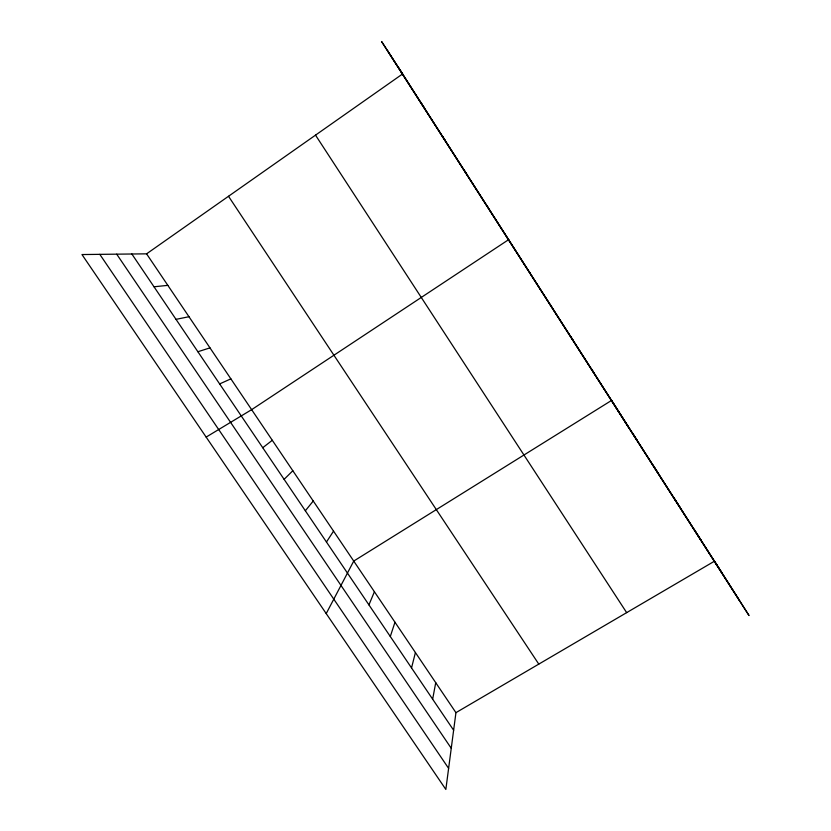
<?xml version="1.0" encoding="UTF-8"?>
<svg xmlns="http://www.w3.org/2000/svg" width="831" height="831" viewBox="0 0 831 831"><rect width="100%" height="100%" fill="white"/><g stroke="black" fill="none" stroke-linecap="round" stroke-linejoin="round"><path stroke-width="1.25" d="M455.939 712.655L445.842 789.45L81.968 254.546L146.578 253.839L402.62 73.938L381.595 41.55L749.032 615.542L714.504 561.174L455.939 712.655L146.578 253.839M432.65 699.183L435.735 682.687M411.532 667.947L415.417 652.543M390.3 636.515L394.974 622.232M368.933 604.895L374.407 591.734M326.219 613.59L353.736 561.07L611.595 400.407L628.454 427.186M326.458 542.02L333.543 531.134M305.341 510.774L313.245 501.02M284.109 479.342L292.824 470.741M262.752 447.722L272.298 440.285M206.15 437.085L251.637 409.662L508.676 239.629L507.211 237.78M219.644 383.922L230.873 378.853M197.892 351.731L209.983 347.867M176.016 319.353L188.969 316.715M154.005 286.778L167.831 285.365M486.53 205.122L487.724 206.888M99.803 254.348L448.615 768.363M131.859 254.006L453.633 730.241M116.714 254.172L451.254 748.295M228.504 196.272L538.789 664.114M464.571 170.822L466.638 173.949M442.476 136.305L445.426 140.813M420.237 101.569L424.09 107.479M315.52 135.141L626.657 612.634M397.862 66.605L722.368 573.556M387.433 50.546L739.497 600.533M694.165 529.409L701.25 540.566M653.135 465.298L658.609 473.95M673.712 497.447L679.997 507.367M632.433 432.951L637.086 440.326M591.257 368.632L594.279 373.451M570.804 336.669L572.995 340.201M550.215 304.51L551.576 306.743M529.513 272.163L530.033 273.077"/></g></svg>
